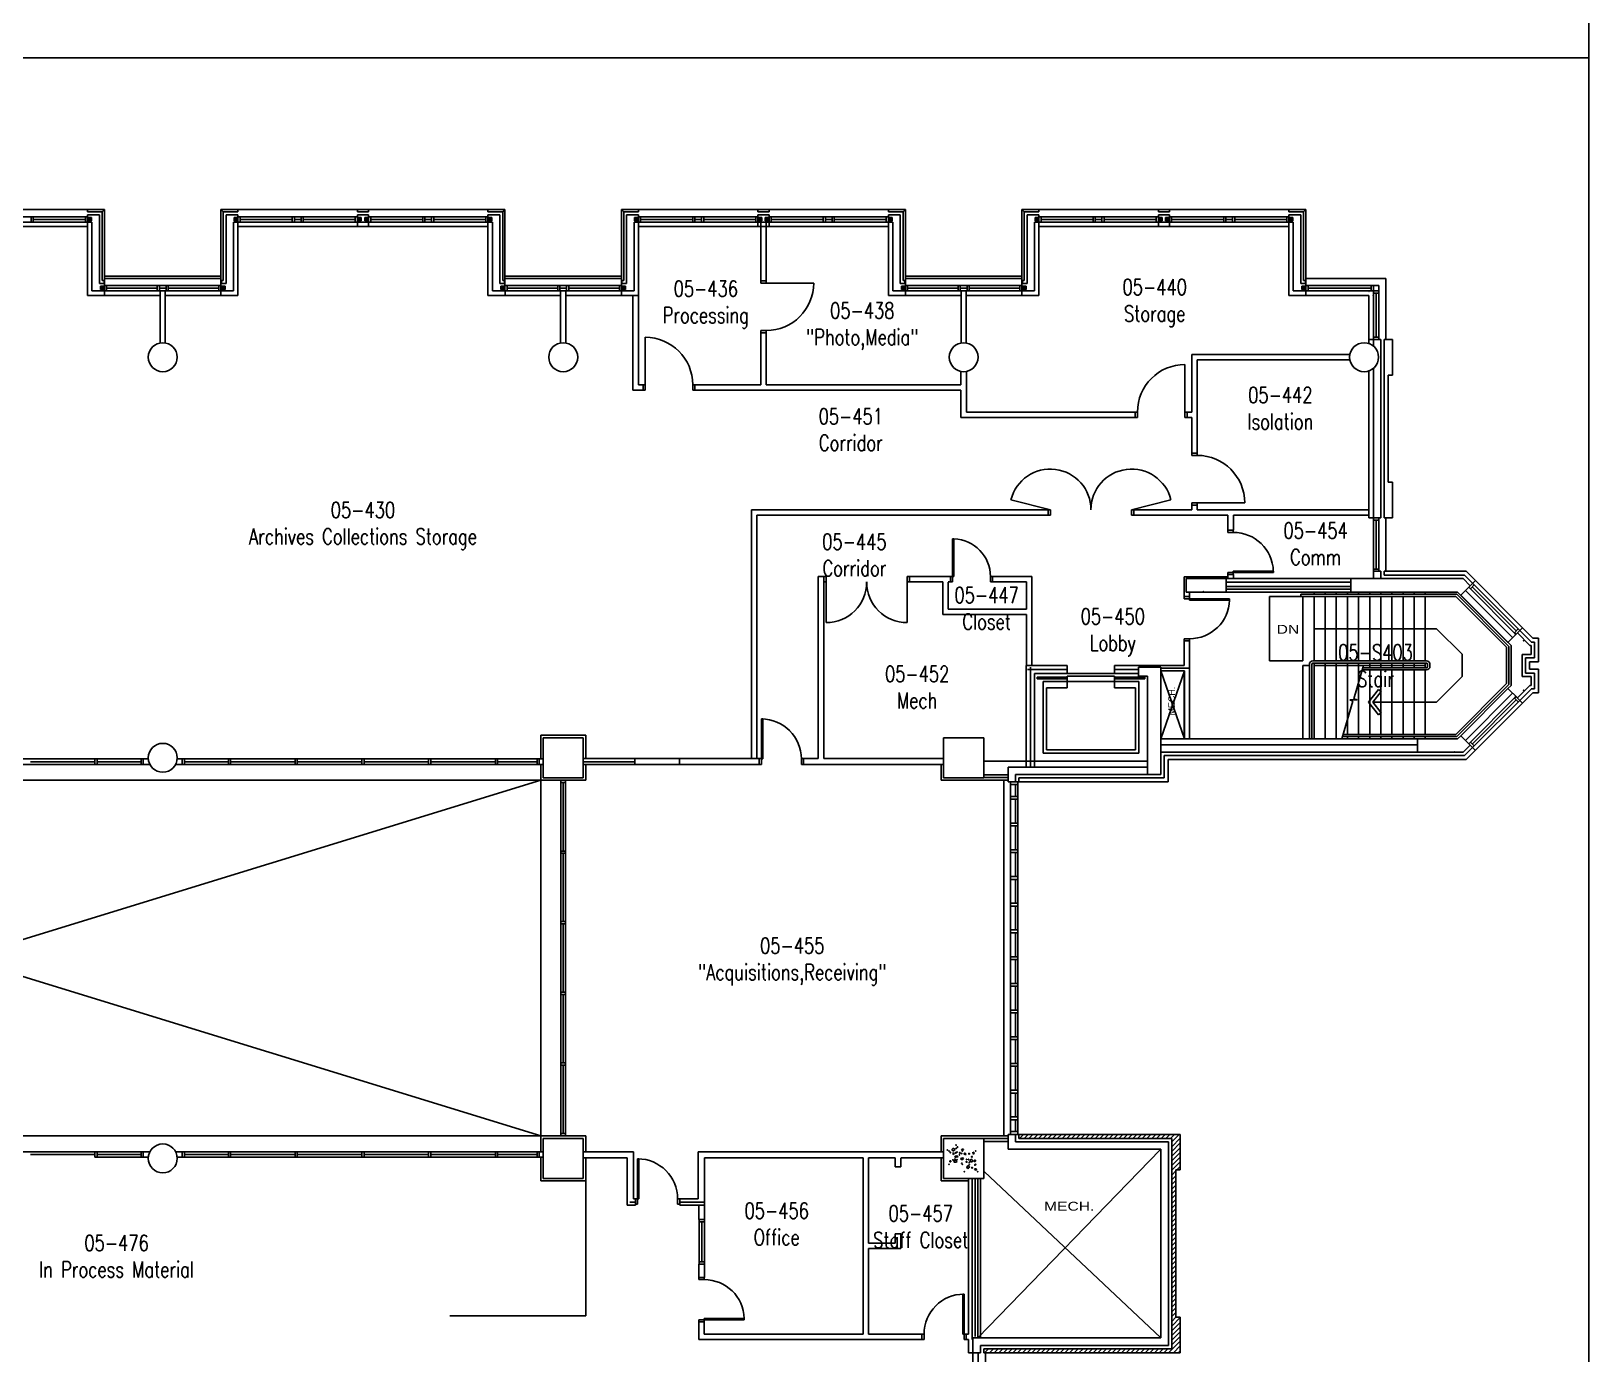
# Model space of a CAD drawing. Extents: x 11182 to 734459, y -1391328 to 152085.
# Drawn here: x 531253 to 566261, y -325093 to -295377 of the extents above; entities that cross this region are included whole.
import ezdxf
from ezdxf.enums import TextEntityAlignment as Align

# ---------------------------------------------------------------- set-up
doc = ezdxf.new("R2010")
doc.units = 0
doc.header["$LTSCALE"] = 500
doc.header["$MEASUREMENT"] = 0
doc.layers.add('0_Defpoints', color=106, linetype='CONTINUOUS', plot=False)
for name, color, linetype in [('0_room_data', 7, 'CONTINUOUS'), ('1_Wall_Exist', 251, 'CONTINUOUS'), ('3_Text', 7, 'CONTINUOUS')]:
    doc.layers.add(name, color=color, linetype=linetype)
doc.styles.add('1_200', font='simplex.shx', dxfattribs={"width": 0.75, "height": 460})
doc.styles.add('TXT', font='TXT')

# ---------------------------------------------------------------- blocks, each defined once
blk = doc.blocks.new('room_data')
at = {"layer": '3_Text', "style": '1_200', "width": 0.75}
for tag, p in [('ROOMNUM', (0, 0)), ('ROOMUSE', (0, -575))]:
    blk.add_attdef(tag, text='', height=345, dxfattribs=at).set_placement(p, align=Align.MIDDLE_CENTER)

msp = doc.modelspace()

# ---------------------------------------------------------------- linework, layer by layer
at = {"layer": '0_Defpoints'}
for points in [[(566261, -245117), (566261, -346839), (493124, -346839), (493124, -245117)], [(566261, -295978), (493124, -295978)]]:
    msp.add_lwpolyline(points, dxfattribs=at)
at = {"layer": '1_Wall_Exist'}
for p, q in [((532902, -299386), (526520, -299386)), ((526802, -299668), (532620, -299668)), ((529836, -299548), (532520, -299548)), ((531253, -299668), (531253, -299548)), ((531302, -299548), (531302, -299668)), ((532472, -299608), (531302, -299608)), ((532472, -299668), (532472, -299548)), ((532621, -299602), (532516, -299602)), ((532520, -299386), (532520, -299436)), ((532520, -299436), (532852, -299436)), ((532520, -299502), (532786, -299502)), ((532520, -299502), (532520, -301313)), ((532606, -299564), (532531, -299564)), ((532531, -299564), (532531, -299639)), ((532531, -299639), (532606, -299639)), ((532569, -299549), (532569, -299654)), ((532606, -299639), (532606, -299564)), ((532620, -301213), (532620, -299668)), ((532786, -301047), (532786, -299502)), ((532902, -299386), (532852, -299436)), ((532852, -300981), (532852, -299436)), ((532902, -301313), (532902, -299386)), ((541902, -299386), (535520, -299386)), ((535520, -299386), (535570, -299436)), ((535520, -299386), (535520, -301313)), ((535902, -299436), (535570, -299436)), ((535570, -300981), (535570, -299436)), ((535902, -299502), (535636, -299502)), ((535636, -301047), (535636, -299502)), ((535801, -299602), (535906, -299602)), ((535802, -299668), (541620, -299668)), ((535802, -301213), (535802, -299668)), ((535816, -299564), (535891, -299564)), ((535816, -299639), (535816, -299564)), ((535891, -299639), (535816, -299639)), ((535854, -299549), (535854, -299654)), ((535891, -299564), (535891, -299639)), ((535902, -299386), (535902, -299436)), ((535902, -301313), (535902, -299502)), ((535902, -299548), (538586, -299548)), ((535951, -299668), (535951, -299548)), ((535951, -299608), (537121, -299608)), ((537121, -299548), (537121, -299668)), ((537169, -299668), (537169, -299548)), ((537319, -299608), (537169, -299608)), ((537319, -299668), (537319, -299548)), ((537368, -299548), (537368, -299668)), ((538538, -299608), (537368, -299608)), ((538538, -299668), (538538, -299548)), ((538687, -299602), (538582, -299602)), ((538586, -299386), (538586, -299436)), ((538836, -299436), (538586, -299436)), ((538586, -299502), (538586, -299768)), ((538836, -299502), (538586, -299502)), ((538672, -299564), (538597, -299564)), ((538597, -299564), (538597, -299639)), ((538597, -299639), (538672, -299639)), ((538635, -299549), (538635, -299654)), ((538672, -299639), (538672, -299564)), ((538735, -299602), (538840, -299602)), ((538750, -299564), (538825, -299564)), ((538750, -299639), (538750, -299564)), ((538825, -299639), (538750, -299639)), ((538788, -299549), (538788, -299654)), ((538825, -299564), (538825, -299639)), ((538836, -299386), (538836, -299436)), ((538836, -299768), (538836, -299502)), ((538836, -299548), (541520, -299548)), ((538885, -299668), (538885, -299548)), ((538885, -299608), (540055, -299608)), ((540055, -299548), (540055, -299668)), ((540103, -299668), (540103, -299548)), ((540253, -299608), (540103, -299608)), ((540253, -299668), (540253, -299548)), ((540302, -299548), (540302, -299668)), ((541472, -299608), (540302, -299608)), ((541472, -299668), (541472, -299548)), ((541621, -299602), (541516, -299602)), ((541520, -299386), (541520, -299436)), ((541520, -299436), (541852, -299436)), ((541520, -299502), (541786, -299502)), ((541520, -299502), (541520, -301313)), ((541606, -299564), (541531, -299564)), ((541531, -299564), (541531, -299639)), ((541531, -299639), (541606, -299639)), ((541569, -299549), (541569, -299654)), ((541606, -299639), (541606, -299564)), ((541620, -301213), (541620, -299668)), ((541786, -301047), (541786, -299502)), ((541902, -299386), (541852, -299436)), ((541852, -300981), (541852, -299436)), ((541902, -299386), (541902, -301213)), ((550902, -299386), (544520, -299386)), ((544520, -299386), (544570, -299436)), ((544520, -299386), (544520, -301313)), ((544902, -299436), (544570, -299436)), ((544570, -300981), (544570, -299436)), ((544902, -299502), (544636, -299502)), ((544636, -301047), (544636, -299502)), ((544801, -299602), (544906, -299602)), ((544802, -299668), (550620, -299668)), ((544802, -301213), (544802, -299668)), ((544816, -299564), (544891, -299564)), ((544816, -299639), (544816, -299564)), ((544891, -299639), (544816, -299639)), ((544854, -299549), (544854, -299654)), ((544891, -299564), (544891, -299639)), ((544902, -299386), (544902, -299436)), ((544902, -299502), (544902, -303322)), ((544902, -299548), (547586, -299548)), ((544951, -299668), (544951, -299548)), ((544951, -299608), (546121, -299608)), ((546121, -299548), (546121, -299668)), ((546169, -299668), (546169, -299548)), ((546319, -299608), (546169, -299608)), ((546319, -299668), (546319, -299548)), ((546368, -299548), (546368, -299668)), ((547538, -299608), (546368, -299608)), ((547538, -299668), (547538, -299548)), ((547687, -299602), (547582, -299602)), ((547586, -299386), (547586, -299436)), ((547836, -299436), (547586, -299436)), ((547586, -299502), (547586, -299768)), ((547836, -299502), (547586, -299502)), ((547672, -299564), (547597, -299564)), ((547597, -299564), (547597, -299639)), ((547597, -299639), (547672, -299639)), ((547635, -299549), (547635, -299654)), ((547649, -301036), (547649, -299668)), ((547672, -299639), (547672, -299564)), ((547735, -299602), (547840, -299602)), ((547750, -299564), (547825, -299564)), ((547750, -299639), (547750, -299564)), ((547825, -299639), (547750, -299639)), ((547773, -299668), (547773, -301036)), ((547788, -299549), (547788, -299654)), ((547825, -299564), (547825, -299639)), ((547836, -299386), (547836, -299436)), ((547836, -299768), (547836, -299502)), ((547836, -299548), (550520, -299548)), ((547885, -299668), (547885, -299548)), ((547885, -299608), (549055, -299608)), ((549055, -299548), (549055, -299668)), ((549103, -299668), (549103, -299548)), ((549253, -299608), (549103, -299608)), ((549253, -299668), (549253, -299548)), ((549302, -299548), (549302, -299668)), ((550472, -299608), (549302, -299608)), ((550472, -299668), (550472, -299548)), ((550621, -299602), (550516, -299602)), ((550520, -299386), (550520, -299436)), ((550520, -299436), (550852, -299436)), ((550520, -299502), (550786, -299502)), ((550520, -299502), (550520, -301313)), ((550606, -299564), (550531, -299564)), ((550531, -299564), (550531, -299639)), ((550531, -299639), (550606, -299639)), ((550569, -299549), (550569, -299654)), ((550606, -299639), (550606, -299564)), ((550620, -301213), (550620, -299668)), ((550786, -301047), (550786, -299502)), ((550902, -299386), (550852, -299436)), ((550852, -300981), (550852, -299436)), ((550902, -301313), (550902, -299386)), ((559902, -299386), (553520, -299386)), ((553520, -299386), (553570, -299436)), ((553520, -299386), (553520, -301313)), ((553902, -299436), (553570, -299436)), ((553570, -300981), (553570, -299436)), ((553902, -299502), (553636, -299502)), ((553636, -301047), (553636, -299502)), ((553801, -299602), (553906, -299602)), ((553802, -299668), (559620, -299668)), ((553802, -301213), (553802, -299668)), ((553816, -299564), (553891, -299564)), ((553816, -299639), (553816, -299564)), ((553891, -299639), (553816, -299639)), ((553854, -299549), (553854, -299654)), ((553891, -299564), (553891, -299639)), ((553902, -299386), (553902, -299436)), ((553902, -301313), (553902, -299502)), ((553902, -299548), (556586, -299548)), ((553951, -299668), (553951, -299548)), ((553951, -299608), (555121, -299608)), ((555121, -299548), (555121, -299668)), ((555169, -299668), (555169, -299548)), ((555319, -299608), (555169, -299608)), ((555319, -299668), (555319, -299548)), ((555368, -299548), (555368, -299668)), ((556538, -299608), (555368, -299608)), ((556538, -299668), (556538, -299548)), ((556687, -299602), (556582, -299602)), ((556586, -299386), (556586, -299436)), ((556836, -299436), (556586, -299436)), ((556586, -299502), (556586, -299768)), ((556836, -299502), (556586, -299502)), ((556672, -299564), (556597, -299564)), ((556597, -299564), (556597, -299639)), ((556597, -299639), (556672, -299639)), ((556635, -299549), (556635, -299654)), ((556672, -299639), (556672, -299564)), ((556735, -299602), (556840, -299602)), ((556750, -299564), (556825, -299564)), ((556750, -299639), (556750, -299564)), ((556825, -299639), (556750, -299639)), ((556788, -299549), (556788, -299654)), ((556825, -299564), (556825, -299639)), ((556836, -299386), (556836, -299436)), ((556836, -299768), (556836, -299502)), ((556836, -299548), (559520, -299548)), ((556885, -299668), (556885, -299548)), ((556885, -299608), (558055, -299608)), ((558055, -299548), (558055, -299668)), ((558103, -299668), (558103, -299548)), ((558253, -299608), (558103, -299608)), ((558253, -299668), (558253, -299548)), ((558302, -299548), (558302, -299668)), ((559472, -299608), (558302, -299608)), ((559472, -299668), (559472, -299548)), ((559621, -299602), (559516, -299602)), ((559520, -299386), (559520, -299436)), ((559520, -299436), (559852, -299436)), ((559520, -299502), (559786, -299502)), ((559520, -299502), (559520, -301313)), ((559606, -299564), (559531, -299564)), ((559531, -299564), (559531, -299639)), ((559531, -299639), (559606, -299639)), ((559569, -299549), (559569, -299654)), ((559606, -299639), (559606, -299564)), ((559620, -301213), (559620, -299668)), ((559786, -301047), (559786, -299502)), ((559902, -299386), (559852, -299436)), ((559852, -300981), (559852, -299436)), ((559902, -301313), (559902, -299386)), ((532520, -299768), (526902, -299768)), ((535902, -299768), (541520, -299768)), ((544902, -299768), (550520, -299768)), ((553902, -299768), (559520, -299768)), ((532786, -301047), (532902, -301047)), ((532852, -300981), (532892, -300981)), ((532892, -301047), (532892, -300981)), ((532902, -300882), (535520, -300882)), ((532902, -300931), (535520, -300931)), ((535636, -301047), (535520, -301047)), ((535570, -300981), (535530, -300981)), ((535530, -301047), (535530, -300981)), ((541786, -301047), (541902, -301047)), ((541852, -300981), (541892, -300981)), ((541892, -301047), (541892, -300981)), ((541902, -300882), (544520, -300882)), ((541902, -300931), (544520, -300931)), ((544636, -301047), (544520, -301047)), ((544570, -300981), (544530, -300981)), ((544530, -301047), (544530, -300981)), ((547773, -300986), (547649, -300986)), ((548840, -301036), (547649, -301036)), ((550786, -301047), (550902, -301047)), ((550852, -300981), (550892, -300981)), ((550892, -301047), (550892, -300981)), ((550902, -300882), (553520, -300882)), ((550902, -300931), (553520, -300931)), ((553636, -301047), (553520, -301047)), ((553570, -300981), (553530, -300981)), ((553530, -301047), (553530, -300981)), ((559786, -301047), (559902, -301047)), ((559852, -300981), (559892, -300981)), ((559892, -301047), (559892, -300981)), ((561702, -300931), (559902, -300931)), ((561702, -302299), (561702, -300931)), ((532520, -301313), (534149, -301313)), ((532620, -301213), (535802, -301213)), ((532901, -301147), (532796, -301147)), ((532886, -301109), (532811, -301109)), ((532811, -301109), (532811, -301184)), ((532811, -301184), (532886, -301184)), ((532848, -301094), (532848, -301199)), ((532886, -301184), (532886, -301109)), ((532902, -301093), (535520, -301093)), ((532950, -301213), (532950, -301093)), ((532950, -301153), (534089, -301153)), ((534089, -301093), (534089, -301213)), ((534136, -301213), (534136, -301093)), ((534136, -301153), (534286, -301153)), ((534156, -301231), (534156, -302381)), ((534266, -301231), (534266, -302381)), ((534286, -301213), (534286, -301093)), ((535902, -301313), (534290, -301313)), ((534334, -301093), (534334, -301213)), ((535473, -301153), (534334, -301153)), ((535473, -301213), (535473, -301093)), ((535522, -301147), (535627, -301147)), ((535537, -301109), (535612, -301109)), ((535537, -301184), (535537, -301109)), ((535612, -301184), (535537, -301184)), ((535574, -301094), (535574, -301199)), ((535612, -301109), (535612, -301184)), ((541520, -301313), (543149, -301313)), ((541620, -301213), (544802, -301213)), ((541901, -301147), (541796, -301147)), ((541886, -301109), (541811, -301109)), ((541811, -301109), (541811, -301184)), ((541811, -301184), (541886, -301184)), ((541848, -301094), (541848, -301199)), ((541886, -301184), (541886, -301109)), ((541902, -301093), (544520, -301093)), ((541907, -301313), (541907, -301213)), ((541950, -301213), (541950, -301093)), ((541950, -301153), (543089, -301153)), ((543089, -301093), (543089, -301213)), ((543136, -301213), (543136, -301093)), ((543136, -301153), (543286, -301153)), ((543149, -301231), (543149, -302381)), ((543273, -301231), (543273, -302386)), ((543286, -301213), (543286, -301093)), ((544902, -301313), (543290, -301313)), ((543334, -301093), (543334, -301213)), ((544473, -301153), (543334, -301153)), ((544473, -301213), (544473, -301093)), ((544522, -301147), (544627, -301147)), ((544537, -301109), (544612, -301109)), ((544537, -301184), (544537, -301109)), ((544612, -301184), (544537, -301184)), ((544574, -301094), (544574, -301199)), ((544612, -301109), (544612, -301184)), ((544778, -301313), (544778, -303446)), ((550520, -301313), (552156, -301313)), ((550620, -301213), (553802, -301213)), ((550901, -301147), (550796, -301147)), ((550886, -301109), (550811, -301109)), ((550811, -301109), (550811, -301184)), ((550811, -301184), (550886, -301184)), ((550848, -301094), (550848, -301199)), ((550886, -301184), (550886, -301109)), ((550902, -301093), (553520, -301093)), ((550950, -301213), (550950, -301093)), ((550950, -301153), (552089, -301153)), ((552089, -301093), (552089, -301213)), ((552136, -301213), (552136, -301093)), ((552136, -301153), (552286, -301153)), ((552156, -301231), (552156, -302381)), ((552266, -301231), (552266, -302381)), ((553902, -301313), (552266, -301313)), ((552286, -301213), (552286, -301093)), ((552334, -301093), (552334, -301213)), ((553473, -301153), (552334, -301153)), ((553473, -301213), (553473, -301093)), ((553522, -301147), (553627, -301147)), ((553537, -301109), (553612, -301109)), ((553537, -301184), (553537, -301109)), ((553612, -301184), (553537, -301184)), ((553574, -301094), (553574, -301199)), ((553612, -301109), (553612, -301184)), ((559520, -301313), (561320, -301313)), ((559620, -301213), (561418, -301213)), ((559901, -301147), (559796, -301147)), ((559886, -301109), (559811, -301109)), ((559811, -301109), (559811, -301184)), ((559811, -301184), (559886, -301184)), ((559848, -301094), (559848, -301199)), ((559886, -301184), (559886, -301109)), ((561538, -301093), (559902, -301093)), ((559953, -301093), (559953, -301213)), ((561368, -301153), (559953, -301153)), ((561320, -301222), (561324, -301222)), ((561320, -301313), (561320, -302302)), ((561368, -301213), (561368, -301093)), ((561411, -301313), (561411, -301309)), ((561415, -301313), (561415, -301309)), ((561418, -301093), (561418, -301213)), ((561418, -301213), (561538, -301213)), ((561418, -301213), (561418, -302451)), ((561538, -301262), (561418, -301262)), ((561478, -302252), (561478, -301262)), ((561538, -302302), (561538, -301093)), ((547773, -302103), (547649, -302103)), ((547649, -303322), (547649, -302103)), ((547773, -302103), (547773, -303322)), ((545055, -302255), (545055, -303446)), ((547773, -302153), (547649, -302153)), ((561318, -302381), (561318, -302302)), ((561318, -302302), (561586, -302302)), ((561418, -302252), (561538, -302252)), ((561586, -302302), (561586, -306312)), ((561661, -302302), (561851, -302302)), ((561661, -302302), (561661, -306312)), ((561851, -303102), (561851, -302302)), ((557337, -302640), (560892, -302640)), ((557337, -303934), (557337, -302640)), ((557461, -302764), (560892, -302764)), ((557461, -304909), (557461, -302764)), ((552149, -303322), (552149, -303021)), ((552273, -303934), (552273, -303021)), ((557184, -302868), (557184, -304058)), ((561318, -303013), (561318, -306312)), ((561418, -302952), (561418, -307677)), ((561851, -303102), (561751, -303102)), ((561751, -305512), (561751, -303102)), ((545055, -303446), (544778, -303446)), ((544902, -303322), (545055, -303322)), ((545005, -303322), (545005, -303446)), ((546121, -303322), (546121, -303446)), ((546121, -303322), (547649, -303322)), ((552149, -303446), (546121, -303446)), ((546171, -303322), (546171, -303446)), ((547773, -303322), (552149, -303322)), ((552149, -303446), (552149, -304058)), ((556117, -304058), (552149, -304058)), ((552273, -303934), (556117, -303934)), ((556067, -303934), (556067, -304058)), ((556117, -303934), (556117, -304058)), ((557184, -303934), (557337, -303934)), ((557337, -304058), (557184, -304058)), ((557234, -303934), (557234, -304058)), ((557337, -304909), (557337, -304058)), ((557461, -304859), (557337, -304859)), ((557461, -304909), (557337, -304909)), ((561751, -305512), (561851, -305512)), ((561851, -306312), (561851, -305512)), ((553274, -305903), (554159, -306128)), ((556868, -305903), (555984, -306128)), ((547440, -311718), (547440, -306128)), ((554159, -306128), (547440, -306128)), ((547564, -311718), (547564, -306252)), ((554159, -306252), (547564, -306252)), ((554109, -306128), (554109, -306252)), ((554159, -306128), (554159, -306252)), ((555984, -306128), (555984, -306252)), ((557337, -306128), (555984, -306128)), ((558149, -306252), (555984, -306252)), ((556034, -306128), (556034, -306252)), ((558527, -305975), (557337, -305975)), ((557337, -306128), (557337, -305975)), ((557461, -306025), (557337, -306025)), ((557461, -306128), (557461, -305975)), ((561318, -306128), (557461, -306128)), ((558149, -306252), (558149, -306587)), ((558273, -306252), (558273, -306587)), ((558273, -306252), (561318, -306252)), ((561586, -306312), (561318, -306312)), ((561538, -306312), (561538, -307512)), ((561661, -306312), (561851, -306312)), ((561702, -307512), (561702, -306312)), ((558273, -306587), (558149, -306587)), ((558151, -306587), (558151, -306637)), ((558151, -306637), (558271, -306637)), ((558271, -306637), (558271, -306587)), ((561418, -306362), (561538, -306362)), ((561478, -306362), (561478, -307462)), ((551992, -306782), (551962, -306782)), ((551962, -306782), (551962, -307752)), ((551992, -307632), (551992, -306782)), ((548944, -307632), (549118, -307632)), ((548944, -307632), (548944, -311718)), ((549068, -307632), (549068, -311718)), ((549118, -308664), (549118, -307632)), ((550943, -307632), (551992, -307632)), ((550943, -308664), (550943, -307632)), ((550993, -307752), (550993, -307632)), ((551912, -307752), (551912, -307632)), ((552812, -307752), (552812, -307632)), ((552812, -307632), (553745, -307632)), ((552862, -307632), (552862, -307752)), ((553745, -309627), (553745, -307632)), ((557165, -308077), (557165, -307637)), ((558149, -307637), (557165, -307637)), ((557211, -307677), (557211, -307977)), ((563436, -307677), (557211, -307677)), ((558111, -307977), (558111, -307677)), ((558149, -307587), (558149, -307677)), ((558149, -307587), (558273, -307587)), ((558151, -307537), (558151, -307587)), ((559171, -307537), (558151, -307537)), ((558271, -307587), (558271, -307507)), ((558271, -307507), (559171, -307507)), ((558273, -307587), (558273, -307677)), ((559171, -307507), (559171, -307537)), ((560911, -307677), (560911, -307977)), ((561538, -307462), (561418, -307462)), ((561586, -307512), (561418, -307512)), ((561586, -307677), (561586, -307512)), ((561661, -307512), (561661, -307602)), ((561661, -307512), (563504, -307512)), ((561661, -307602), (563467, -307602)), ((563594, -307835), (563436, -307677)), ((564969, -309104), (563467, -307602)), ((563711, -307719), (563504, -307512)), ((563562, -307867), (563711, -307719)), ((563711, -307719), (564772, -308779)), ((549118, -307752), (549068, -307752)), ((550943, -307752), (551742, -307752)), ((551742, -308481), (551742, -307752)), ((551962, -307752), (551866, -307752)), ((551866, -307756), (551866, -308361)), ((553621, -307752), (552812, -307752)), ((553621, -308361), (553621, -307752)), ((557211, -307977), (563311, -307977)), ((557289, -307977), (557289, -308157)), ((558111, -307757), (560911, -307757)), ((558111, -307853), (560911, -307853)), ((558111, -307915), (560911, -307915)), ((559786, -308027), (559786, -308077)), ((559786, -308027), (563291, -308027)), ((560086, -308027), (560086, -307977)), ((560336, -308027), (560336, -307977)), ((560586, -308027), (560586, -307977)), ((560836, -308027), (560836, -307977)), ((561086, -308027), (561086, -307977)), ((561336, -308027), (561336, -307977)), ((561586, -308027), (561586, -307977)), ((561836, -308027), (561836, -307977)), ((562086, -308027), (562086, -307977)), ((562336, -308027), (562336, -307977)), ((562586, -308027), (562586, -307977)), ((564463, -309200), (563291, -308027)), ((563311, -307977), (564513, -309179)), ((563594, -307835), (563382, -308047)), ((563382, -308047), (564443, -309108)), ((563488, -307941), (564549, -309002)), ((563488, -307941), (564549, -309002)), ((564623, -308928), (563562, -307867)), ((563683, -307818), (563598, -307903)), ((564630, -308850), (563640, -307860)), ((564673, -308808), (563683, -307818)), ((553621, -308361), (551866, -308361)), ((557169, -308077), (557289, -308077)), ((557169, -308127), (557169, -308077)), ((558189, -308127), (557169, -308127)), ((557289, -308157), (558189, -308157)), ((558189, -308157), (558189, -308127)), ((559086, -309527), (559086, -308077)), ((559086, -308077), (563270, -308077)), ((559836, -308077), (559836, -309527)), ((560086, -308077), (560086, -309527)), ((560336, -308077), (560336, -309527)), ((560586, -308077), (560586, -309527)), ((560836, -308077), (560836, -309527)), ((561086, -308077), (561086, -309527)), ((561336, -308077), (561336, -309527)), ((561586, -308077), (561586, -309527)), ((561836, -308077), (561836, -309527)), ((562086, -308077), (562086, -309527)), ((562336, -308077), (562336, -309527)), ((562586, -308077), (562586, -309527)), ((564413, -309220), (563270, -308077)), ((553621, -308481), (551742, -308481)), ((553621, -309627), (553621, -308481)), ((557165, -309077), (557165, -309627)), ((557169, -309077), (557169, -309027)), ((557169, -309027), (557289, -309027)), ((557289, -309077), (557169, -309077)), ((557289, -311277), (557289, -309027)), ((562836, -308802), (560086, -308802)), ((562836, -308802), (563411, -309377)), ((564772, -308779), (564443, -309108)), ((564588, -308892), (564673, -308808)), ((564623, -308928), (564588, -308892)), ((564655, -308896), (564938, -309179)), ((564772, -308779), (565006, -309014)), ((564970, -309102), (564967, -309102)), ((565038, -309104), (564969, -309104)), ((565128, -309014), (565006, -309014)), ((565038, -309104), (565038, -309454)), ((565128, -309014), (565128, -309544)), ((563411, -309377), (563411, -309877)), ((564413, -310033), (564413, -309220)), ((564463, -309200), (564463, -310054)), ((564513, -309179), (564513, -310075)), ((564763, -309379), (564763, -309875)), ((564963, -309379), (564763, -309379)), ((565038, -309454), (564838, -309454)), ((564838, -309454), (564838, -309800)), ((564963, -309179), (564938, -309179)), ((564963, -309379), (564963, -309179)), ((553619, -311909), (553619, -309627)), ((554538, -309627), (553621, -309627)), ((554538, -309719), (553648, -309719)), ((553711, -311909), (553711, -309664)), ((556141, -309809), (553801, -309809)), ((553801, -311909), (553801, -309809)), ((554538, -309809), (554538, -309625)), ((555604, -309811), (555604, -309627)), ((555604, -309627), (557165, -309627)), ((556141, -309719), (555604, -309719)), ((555604, -309811), (556141, -309811)), ((556641, -309667), (556141, -309667)), ((556141, -309667), (556141, -309867)), ((556641, -309667), (556641, -312077)), ((556641, -309689), (557273, -309689)), ((556641, -309751), (557171, -309751)), ((556641, -311277), (557171, -309751)), ((557171, -311277), (556641, -309751)), ((557165, -309751), (557165, -311277)), ((557171, -309751), (557171, -311277)), ((559836, -309527), (559086, -309527)), ((559836, -309627), (559981, -309627)), ((559836, -309627), (559836, -311277)), ((559981, -309602), (559981, -311277)), ((560036, -309602), (560036, -311277)), ((562616, -309527), (560056, -309527)), ((562611, -309577), (560061, -309577)), ((560086, -309577), (560086, -311277)), ((562586, -309627), (560086, -309627)), ((560336, -309577), (560336, -311277)), ((560586, -309577), (560586, -311277)), ((560836, -311177), (560836, -309577)), ((560976, -310375), (561197, -309627)), ((561086, -311177), (561086, -309577)), ((561167, -309727), (562616, -309727)), ((561182, -309677), (562611, -309677)), ((561336, -309577), (561336, -309677)), ((561336, -309727), (561336, -311177)), ((561586, -309577), (561586, -309677)), ((561586, -309727), (561586, -311177)), ((561836, -309577), (561836, -309677)), ((561836, -309727), (561836, -311177)), ((562086, -309577), (562086, -309677)), ((562086, -309727), (562086, -311177)), ((562336, -309577), (562336, -309677)), ((562336, -309727), (562336, -311177)), ((562586, -309677), (562586, -309577)), ((562586, -309727), (562586, -311177)), ((562636, -309602), (562636, -309652)), ((562691, -309602), (562691, -309652)), ((564838, -309800), (565038, -309800)), ((565128, -309544), (564928, -309544)), ((564928, -309544), (564928, -309710)), ((564928, -309710), (565128, -309710)), ((565038, -309800), (565038, -310150)), ((565128, -309710), (565128, -310240)), ((553861, -309927), (553861, -309887)), ((553861, -309887), (554521, -309887)), ((554521, -309927), (553861, -309927)), ((556146, -309987), (553996, -309987)), ((553996, -309987), (553996, -311599)), ((554538, -310127), (554071, -310127)), ((554071, -310127), (554071, -311524)), ((554521, -309887), (554521, -309927)), ((554538, -309867), (555604, -309867)), ((554538, -309867), (554538, -310127)), ((555604, -309867), (555604, -310127)), ((555604, -310127), (556071, -310127)), ((555621, -309887), (555621, -309927)), ((556281, -309887), (555621, -309887)), ((555621, -309927), (556281, -309927)), ((556071, -311524), (556071, -310127)), ((556341, -309867), (556141, -309867)), ((556146, -311599), (556146, -309987)), ((556281, -309927), (556281, -309887)), ((556341, -309867), (556341, -312077)), ((561311, -310452), (561534, -310166)), ((561534, -310166), (561594, -310213)), ((562836, -310452), (563411, -309877)), ((564413, -310033), (563270, -311177)), ((564463, -310054), (563291, -311227)), ((563382, -311206), (564443, -310145)), ((564969, -310150), (563467, -311652)), ((564513, -310075), (564443, -310145)), ((564655, -310358), (564443, -310145)), ((564655, -310358), (564938, -310075)), ((564963, -309875), (564763, -309875)), ((564963, -310075), (564938, -310075)), ((564963, -309875), (564963, -310075)), ((564970, -310152), (564967, -310152)), ((565038, -310150), (564969, -310150)), ((560960, -310429), (560710, -311277)), ((560892, -310401), (560960, -310429)), ((560892, -310401), (561054, -310401)), ((561054, -310401), (560976, -310375)), ((561311, -310452), (561534, -310738)), ((561594, -310213), (561408, -310452)), ((561408, -310452), (561594, -310691)), ((562836, -310452), (561408, -310452)), ((563488, -311312), (564549, -310251)), ((563488, -311312), (564549, -310251)), ((564772, -310474), (563504, -311742)), ((564623, -310326), (563562, -311386)), ((564630, -310403), (563640, -311393)), ((564623, -310326), (564588, -310361)), ((564588, -310361), (564673, -310446)), ((564708, -310411), (564623, -310326)), ((564772, -310474), (564708, -310411)), ((564772, -310474), (565006, -310240)), ((565128, -310240), (565006, -310240)), ((547694, -310828), (547664, -310828)), ((547664, -310828), (547664, -311852)), ((547694, -311728), (547694, -310828)), ((561534, -310738), (561594, -310691)), ((542705, -311728), (542705, -311196)), ((542705, -311196), (543717, -311196)), ((543717, -311196), (543717, -311718)), ((560740, -311177), (563270, -311177)), ((563311, -311277), (563382, -311206)), ((563594, -311418), (563382, -311206)), ((542761, -311252), (542761, -312152)), ((543661, -311252), (542761, -311252)), ((543661, -312152), (543661, -311252)), ((552661, -311252), (551761, -311252)), ((551761, -311252), (551761, -312152)), ((552661, -312152), (552661, -311252)), ((554071, -311524), (556071, -311524)), ((556641, -311277), (563311, -311277)), ((556641, -311409), (562411, -311409)), ((560725, -311227), (563291, -311227)), ((560836, -311227), (560836, -311277)), ((561086, -311227), (561086, -311277)), ((561336, -311227), (561336, -311277)), ((561586, -311227), (561586, -311277)), ((561836, -311227), (561836, -311277)), ((562086, -311227), (562086, -311277)), ((562336, -311227), (562336, -311277)), ((562411, -311277), (562411, -311577)), ((562586, -311227), (562586, -311277)), ((563594, -311418), (563436, -311577)), ((563598, -311351), (563562, -311386)), ((563711, -311535), (563562, -311386)), ((563683, -311436), (563598, -311351)), ((563647, -311471), (563683, -311436)), ((533923, -311852), (525500, -311852)), ((533887, -311728), (525535, -311728)), ((531235, -311790), (532687, -311790)), ((532687, -311852), (532687, -311728)), ((532735, -311728), (532735, -311852)), ((533725, -311790), (532735, -311790)), ((533725, -311728), (533725, -311852)), ((533773, -311852), (533773, -311728)), ((542761, -311852), (534500, -311852)), ((542761, -311728), (534535, -311728)), ((534649, -311728), (534649, -311852)), ((534697, -311728), (534697, -311852)), ((534697, -311790), (535687, -311790)), ((535687, -311852), (535687, -311728)), ((535735, -311728), (535735, -311852)), ((535735, -311790), (537187, -311790)), ((537187, -311852), (537187, -311728)), ((537235, -311728), (537235, -311852)), ((537235, -311790), (538687, -311790)), ((538687, -311852), (538687, -311728)), ((538735, -311728), (538735, -311852)), ((538735, -311790), (540187, -311790)), ((540187, -311852), (540187, -311728)), ((540235, -311728), (540235, -311852)), ((540235, -311790), (541687, -311790)), ((541687, -311852), (541687, -311728)), ((541735, -311728), (541735, -311852)), ((541735, -311790), (542625, -311790)), ((542625, -311852), (542625, -311728)), ((542673, -311728), (542673, -311852)), ((542705, -320552), (542705, -311852)), ((543661, -311718), (547664, -311718)), ((543661, -311790), (544821, -311790)), ((543661, -311852), (547664, -311852)), ((543717, -312208), (543717, -311852)), ((544821, -311852), (544821, -311718)), ((545821, -311852), (545821, -311718)), ((547614, -311852), (547614, -311718)), ((547664, -311728), (547694, -311728)), ((548564, -311718), (548944, -311718)), ((548564, -311852), (548564, -311718)), ((548564, -311852), (551761, -311852)), ((548614, -311718), (548614, -311852)), ((549068, -311718), (551761, -311718)), ((551705, -312208), (551705, -311852)), ((556341, -311777), (552661, -311777)), ((553208, -312242), (553208, -311909)), ((556341, -311909), (553208, -311909)), ((553996, -311599), (556146, -311599)), ((563436, -311577), (556641, -311577)), ((556716, -312152), (556716, -311652)), ((556716, -311652), (563467, -311652)), ((556806, -311742), (556806, -312242)), ((556806, -311742), (563504, -311742)), ((543717, -312208), (515705, -312208)), ((516717, -312208), (542705, -320196)), ((542705, -312208), (516717, -320196)), ((542761, -312152), (543661, -312152)), ((543161, -312208), (543161, -320196)), ((543161, -312259), (543261, -312259)), ((543211, -312259), (543211, -313796)), ((543261, -312208), (543261, -320196)), ((551705, -312208), (553208, -312208)), ((551761, -312152), (552661, -312152)), ((553208, -312084), (552661, -312084)), ((553208, -312146), (552661, -312146)), ((553111, -312208), (553111, -320196)), ((553431, -312242), (553208, -312242)), ((553261, -312242), (553261, -320162)), ((553376, -312242), (553376, -312077)), ((556641, -312077), (553376, -312077)), ((553431, -312242), (553431, -320162)), ((553451, -312152), (553451, -312242)), ((553451, -312152), (556716, -312152)), ((556806, -312242), (553451, -312242)), ((553261, -312305), (553431, -312305)), ((553431, -312570), (553261, -312570)), ((553376, -312305), (553376, -312570)), ((553261, -312633), (553431, -312633)), ((553376, -313170), (553376, -312633)), ((553431, -313170), (553261, -313170)), ((553261, -313233), (553431, -313233)), ((553376, -313770), (553376, -313233)), ((543261, -313796), (543161, -313796)), ((543261, -313846), (543161, -313846)), ((543211, -313846), (543211, -315383)), ((553431, -313770), (553261, -313770)), ((553261, -313833), (553431, -313833)), ((553376, -314370), (553376, -313833)), ((553431, -314370), (553261, -314370)), ((553261, -314433), (553431, -314433)), ((553376, -314970), (553376, -314433)), ((553431, -314970), (553261, -314970)), ((553261, -315033), (553431, -315033)), ((553376, -315570), (553376, -315033)), ((543161, -315383), (543261, -315383)), ((543161, -315433), (543261, -315433)), ((543211, -315433), (543211, -316970)), ((553431, -315570), (553261, -315570)), ((553261, -315633), (553431, -315633)), ((553376, -316170), (553376, -315633)), ((553431, -316170), (553261, -316170)), ((553261, -316233), (553431, -316233)), ((553376, -316770), (553376, -316233)), ((553431, -316770), (553261, -316770)), ((543261, -316970), (543161, -316970)), ((543161, -317020), (543261, -317020)), ((543211, -317020), (543211, -318558)), ((553261, -316833), (553431, -316833)), ((553376, -317370), (553376, -316833)), ((553431, -317370), (553261, -317370)), ((553261, -317433), (553431, -317433)), ((553376, -317970), (553376, -317433)), ((553431, -317970), (553261, -317970)), ((553261, -318033), (553431, -318033)), ((553376, -318570), (553376, -318033)), ((543161, -318558), (543261, -318558)), ((553431, -318570), (553261, -318570)), ((543161, -318608), (543261, -318608)), ((543211, -318608), (543211, -320145)), ((553261, -318633), (553431, -318633)), ((553376, -319170), (553376, -318633)), ((553431, -319170), (553261, -319170)), ((553261, -319233), (553431, -319233)), ((553376, -319770), (553376, -319233)), ((553431, -319770), (553261, -319770)), ((553261, -319833), (553431, -319833)), ((553376, -320098), (553376, -319833)), ((543717, -320196), (515705, -320196)), ((542761, -320252), (542761, -321152)), ((543661, -320252), (542761, -320252)), ((543161, -320145), (543261, -320145)), ((543661, -321152), (543661, -320252)), ((543717, -320196), (543717, -320552)), ((551705, -320196), (553208, -320196)), ((551705, -320196), (551705, -320552)), ((551761, -320252), (551761, -321152)), ((552661, -320252), (551761, -320252)), ((552661, -321152), (552661, -320252)), ((553208, -320258), (552661, -320258)), ((553208, -320320), (552661, -320320)), ((553208, -320162), (553208, -320495)), ((553208, -320162), (553431, -320162)), ((553261, -320098), (553431, -320098)), ((553376, -320162), (553376, -320327)), ((553451, -320162), (553451, -320252)), ((557076, -320162), (553451, -320162)), ((553451, -320252), (556886, -320252)), ((553557, -320162), (553467, -320252)), ((553573, -320252), (553663, -320162)), ((553769, -320162), (553679, -320252)), ((553786, -320252), (553876, -320162)), ((553982, -320162), (553892, -320252)), ((553998, -320252), (554088, -320162)), ((554194, -320162), (554104, -320252)), ((554210, -320252), (554300, -320162)), ((554406, -320162), (554316, -320252)), ((554422, -320252), (554512, -320162)), ((554618, -320162), (554528, -320252)), ((554634, -320252), (554724, -320162)), ((554830, -320162), (554740, -320252)), ((554846, -320252), (554936, -320162)), ((555042, -320162), (554952, -320252)), ((555058, -320252), (555148, -320162)), ((555254, -320162), (555164, -320252)), ((555270, -320252), (555360, -320162)), ((555466, -320162), (555376, -320252)), ((555483, -320252), (555573, -320162)), ((555679, -320162), (555589, -320252)), ((555695, -320252), (555785, -320162)), ((555891, -320162), (555801, -320252)), ((555907, -320252), (555997, -320162)), ((556103, -320162), (556013, -320252)), ((556119, -320252), (556209, -320162)), ((556315, -320162), (556225, -320252)), ((556331, -320252), (556421, -320162)), ((556527, -320162), (556437, -320252)), ((556543, -320252), (556633, -320162)), ((556739, -320162), (556649, -320252)), ((556755, -320252), (556845, -320162)), ((556951, -320162), (556861, -320252)), ((556886, -320333), (557057, -320162)), ((557076, -320249), (556886, -320439)), ((556886, -324978), (556886, -320252)), ((557076, -320162), (557076, -320962)), ((533923, -320552), (525500, -320552)), ((531235, -320614), (532687, -320614)), ((532687, -320552), (532687, -320676)), ((532735, -320676), (532735, -320552)), ((533725, -320614), (532735, -320614)), ((533725, -320676), (533725, -320552)), ((533773, -320552), (533773, -320676)), ((542761, -320552), (534500, -320552)), ((534649, -320552), (534649, -320676)), ((534697, -320676), (534697, -320552)), ((534697, -320614), (535687, -320614)), ((535687, -320552), (535687, -320676)), ((535735, -320676), (535735, -320552)), ((535735, -320614), (537187, -320614)), ((537187, -320552), (537187, -320676)), ((537235, -320676), (537235, -320552)), ((537235, -320614), (538687, -320614)), ((538687, -320552), (538687, -320676)), ((538735, -320676), (538735, -320552)), ((538735, -320614), (540187, -320614)), ((540187, -320552), (540187, -320676)), ((540235, -320676), (540235, -320552)), ((540235, -320614), (541687, -320614)), ((541687, -320552), (541687, -320676)), ((541735, -320676), (541735, -320552)), ((541735, -320614), (542625, -320614)), ((542625, -320552), (542625, -320676)), ((542673, -320552), (542673, -320676)), ((542705, -321208), (542705, -320672)), ((543661, -320552), (544791, -320552)), ((544791, -321612), (544791, -320552)), ((551761, -320552), (546245, -320552)), ((546245, -321612), (546245, -320552)), ((551884, -320538), (551895, -320540)), ((551948, -320502), (551958, -320488)), ((551952, -320519), (551948, -320502)), ((551968, -320529), (551952, -320519)), ((551961, -320487), (551970, -320480)), ((551990, -320580), (551962, -320594)), ((551962, -320594), (551988, -320611)), ((551989, -320533), (551968, -320529)), ((551970, -320480), (551980, -320477)), ((551980, -320477), (551999, -320485)), ((551988, -320611), (551990, -320580)), ((552008, -320520), (551989, -320533)), ((551999, -320485), (552010, -320496)), ((552010, -320496), (552008, -320520)), ((552054, -320637), (552046, -320678)), ((552046, -320678), (552085, -320665)), ((552085, -320665), (552054, -320637)), ((552163, -320514), (552169, -320500)), ((552177, -320525), (552163, -320514)), ((552173, -320498), (552192, -320496)), ((552192, -320527), (552177, -320525)), ((552192, -320496), (552205, -320504)), ((552207, -320513), (552192, -320527)), ((552205, -320504), (552207, -320513)), ((552222, -320594), (552226, -320586)), ((552225, -320609), (552222, -320594)), ((552240, -320621), (552225, -320609)), ((552226, -320586), (552247, -320586)), ((552258, -320616), (552244, -320622)), ((552247, -320586), (552256, -320598)), ((552256, -320598), (552258, -320616)), ((552420, -320564), (552422, -320606)), ((552457, -320583), (552420, -320564)), ((552422, -320606), (552457, -320583)), ((556629, -320509), (552528, -324735)), ((556643, -320495), (553208, -320495)), ((553376, -320327), (556811, -320327)), ((556643, -324735), (556643, -320495)), ((556811, -324903), (556811, -320327)), ((556886, -320545), (557076, -320355)), ((557076, -320461), (556886, -320651)), ((556886, -320757), (557076, -320567)), ((557076, -320673), (556886, -320863)), ((532687, -320676), (533887, -320676)), ((542761, -320676), (534535, -320676)), ((543661, -320686), (544651, -320686)), ((543717, -321208), (543717, -320686)), ((544651, -321752), (544651, -320686)), ((544883, -320712), (544883, -321732)), ((544913, -320712), (544883, -320712)), ((544913, -321612), (544913, -320712)), ((546385, -320686), (549949, -320686)), ((546385, -320686), (546385, -323376)), ((549949, -320686), (549949, -324648)), ((550073, -320686), (550673, -320686)), ((550073, -320686), (550073, -322605)), ((550673, -320895), (550673, -320686)), ((550797, -320895), (550673, -320895)), ((550797, -320686), (550797, -320895)), ((551761, -320686), (550803, -320686)), ((551705, -321208), (551705, -320686)), ((551988, -320768), (551995, -320754)), ((551997, -320784), (551988, -320768)), ((551995, -320753), (552013, -320738)), ((552007, -320790), (551997, -320784)), ((552037, -320787), (552007, -320790)), ((552013, -320738), (552030, -320739)), ((552030, -320739), (552046, -320750)), ((552051, -320783), (552037, -320787)), ((552046, -320750), (552054, -320772)), ((552054, -320772), (552051, -320783)), ((552145, -320705), (552142, -320715)), ((552142, -320715), (552156, -320726)), ((552184, -320687), (552145, -320705)), ((552156, -320726), (552171, -320730)), ((552171, -320730), (552193, -320727)), ((552208, -320693), (552186, -320688)), ((552193, -320727), (552202, -320711)), ((552202, -320711), (552208, -320693)), ((552287, -320918), (552284, -320901)), ((552286, -320898), (552287, -320886)), ((552287, -320886), (552292, -320877)), ((552302, -320927), (552287, -320918)), ((552292, -320877), (552311, -320870)), ((552320, -320922), (552302, -320927)), ((552311, -320870), (552326, -320870)), ((552338, -320910), (552320, -320922)), ((552326, -320870), (552343, -320888)), ((552343, -320888), (552338, -320910)), ((552354, -320738), (552372, -320721)), ((552354, -320753), (552354, -320738)), ((552361, -320772), (552354, -320753)), ((552370, -320777), (552361, -320772)), ((552382, -320778), (552370, -320777)), ((552372, -320721), (552394, -320726)), ((552402, -320777), (552385, -320780)), ((552394, -320726), (552406, -320744)), ((552411, -320762), (552402, -320777)), ((552406, -320744), (552411, -320762)), ((552448, -320774), (552442, -320760)), ((552443, -320756), (552455, -320741)), ((552443, -320756), (552455, -320741)), ((552466, -320772), (552448, -320774)), ((552455, -320741), (552470, -320738)), ((552499, -320936), (552458, -320938)), ((552458, -320938), (552481, -320973)), ((552478, -320763), (552466, -320772)), ((552470, -320738), (552478, -320742)), ((552478, -320742), (552478, -320763)), ((552481, -320973), (552499, -320936)), ((552668, -320999), (556643, -324735)), ((556886, -320969), (557076, -320779)), ((556976, -320985), (556886, -321075)), ((556976, -320962), (557076, -320962)), ((556976, -320962), (556976, -324268)), ((557076, -320885), (557000, -320962)), ((543717, -321208), (542705, -321208)), ((542761, -321152), (543661, -321152)), ((543717, -321208), (543717, -324238)), ((551705, -321208), (552320, -321208)), ((551761, -321152), (552661, -321152)), ((552320, -324652), (552320, -321152)), ((552404, -321152), (552404, -324772)), ((552466, -324702), (552466, -321152)), ((552528, -321152), (552528, -324735)), ((552586, -321152), (552586, -324735)), ((556886, -321181), (556976, -321091)), ((556976, -321197), (556886, -321287)), ((556886, -321394), (556976, -321304)), ((544811, -321682), (544711, -321682)), ((544913, -321612), (544791, -321612)), ((544833, -321612), (544833, -321752)), ((545783, -321732), (545783, -321612)), ((545783, -321612), (546245, -321612)), ((545833, -321612), (545833, -321752)), ((546361, -321682), (545833, -321682)), ((556976, -321410), (556886, -321500)), ((556886, -321606), (556976, -321516)), ((556976, -321622), (556886, -321712)), ((544833, -321752), (544651, -321752)), ((544883, -321732), (544833, -321732)), ((545833, -321732), (545783, -321732)), ((545833, -321752), (546385, -321752)), ((546261, -322076), (546261, -321752)), ((556886, -321818), (556976, -321728)), ((556976, -321834), (556886, -321924)), ((556886, -322030), (556976, -321940)), ((556976, -322046), (556886, -322136)), ((546261, -322076), (546385, -322076)), ((546265, -323076), (546265, -322076)), ((546265, -322126), (546385, -322126)), ((546325, -323026), (546325, -322126)), ((550797, -322395), (550673, -322395)), ((550673, -322395), (550673, -322605)), ((550797, -322395), (550797, -322729)), ((556886, -322242), (556976, -322152)), ((556976, -322258), (556886, -322348)), ((556886, -322454), (556976, -322364)), ((550073, -322605), (550673, -322605)), ((550797, -322729), (550073, -322729)), ((550073, -322729), (550073, -324648)), ((556976, -322470), (556886, -322560)), ((556886, -322666), (556976, -322576)), ((556976, -322682), (556886, -322772)), ((546261, -323076), (546261, -323426)), ((546261, -323076), (546385, -323076)), ((546385, -323026), (546265, -323026)), ((556886, -322878), (556976, -322788)), ((556976, -322895), (556886, -322985)), ((556886, -323091), (556976, -323001)), ((556976, -323107), (556886, -323197)), ((546385, -323376), (546261, -323376)), ((546261, -323426), (546381, -323426)), ((546381, -323426), (546381, -323376)), ((556886, -323303), (556976, -323213)), ((556976, -323319), (556886, -323409)), ((556886, -323515), (556976, -323425)), ((552190, -323752), (552220, -323752)), ((552190, -324652), (552190, -323752)), ((552220, -323752), (552220, -324772)), ((556976, -323531), (556886, -323621)), ((556886, -323727), (556976, -323637)), ((556976, -323743), (556886, -323833)), ((556886, -323939), (556976, -323849)), ((556976, -323955), (556886, -324045)), ((556886, -324151), (556976, -324061)), ((556976, -324167), (556886, -324257)), ((543717, -324238), (540665, -324238)), ((547281, -324326), (546261, -324326)), ((546261, -324772), (546261, -324326)), ((546381, -324376), (546261, -324376)), ((546381, -324296), (547281, -324296)), ((546381, -324652), (546381, -324296)), ((547281, -324296), (547281, -324326)), ((556886, -324363), (556982, -324268)), ((557076, -324279), (556886, -324469)), ((556886, -324576), (557076, -324386)), ((557076, -324492), (556886, -324682)), ((556976, -324268), (557076, -324268)), ((557076, -325068), (557076, -324268)), ((546261, -324772), (551320, -324772)), ((546381, -324648), (549949, -324648)), ((551270, -324648), (550073, -324648)), ((551270, -324652), (551270, -324772)), ((551320, -324652), (551270, -324652)), ((551320, -324772), (551320, -324652)), ((552320, -324652), (552190, -324652)), ((552220, -324772), (552320, -324772)), ((552270, -324652), (552270, -324772)), ((552320, -325068), (552320, -324772)), ((552418, -324735), (552418, -329451)), ((556643, -324735), (552418, -324735)), ((556818, -325068), (557076, -324810)), ((556886, -324788), (557076, -324598)), ((557076, -324704), (556886, -324894)), ((552586, -325068), (552320, -325068)), ((552538, -325068), (552538, -326268)), ((552586, -324903), (552586, -325068)), ((556811, -324903), (552586, -324903)), ((552661, -324978), (552661, -325068)), ((552661, -324982), (552666, -324978)), ((556886, -324978), (552661, -324978)), ((552661, -325068), (557076, -325068)), ((552772, -324978), (552682, -325068)), ((552702, -326268), (552702, -325068)), ((552788, -325068), (552878, -324978)), ((552984, -324978), (552894, -325068)), ((553000, -325068), (553090, -324978)), ((553196, -324978), (553106, -325068)), ((553212, -325068), (553302, -324978)), ((553408, -324978), (553318, -325068)), ((553424, -325068), (553514, -324978)), ((553620, -324978), (553530, -325068)), ((553636, -325068), (553726, -324978)), ((553832, -324978), (553742, -325068)), ((553849, -325068), (553939, -324978)), ((554045, -324978), (553955, -325068)), ((554061, -325068), (554151, -324978)), ((554257, -324978), (554167, -325068)), ((554273, -325068), (554363, -324978)), ((554469, -324978), (554379, -325068)), ((554485, -325068), (554575, -324978)), ((554681, -324978), (554591, -325068)), ((554697, -325068), (554787, -324978)), ((554893, -324978), (554803, -325068)), ((554909, -325068), (554999, -324978)), ((555105, -324978), (555015, -325068)), ((555121, -325068), (555211, -324978)), ((555317, -324978), (555227, -325068)), ((555333, -325068), (555423, -324978)), ((555530, -324978), (555440, -325068)), ((555546, -325068), (555636, -324978)), ((555742, -324978), (555652, -325068)), ((555758, -325068), (555848, -324978)), ((555954, -324978), (555864, -325068)), ((555970, -325068), (556060, -324978)), ((556166, -324978), (556076, -325068)), ((556182, -325068), (556272, -324978)), ((556378, -324978), (556288, -325068)), ((556394, -325068), (556484, -324978)), ((556590, -324978), (556500, -325068)), ((556606, -325068), (556696, -324978)), ((556802, -324978), (556712, -325068)), ((557076, -324916), (556924, -325068)), ((557031, -325068), (557076, -325022))]:
    msp.add_line(p, q, dxfattribs=at)
for centre in [(534211, -302702), (543211, -302702), (552211, -302702), (561211, -302702), (534211, -311702), (534211, -320702)]:
    msp.add_circle(centre, 325, dxfattribs=at)
for centre, radius, start, end in [((547773, -301036), 1067, 270, 0), ((545055, -303322), 1067, 0, 90), ((557184, -303934), 1067, 90, 180), ((557461, -305975), 1067, 0, 90), ((554159, -306128), 913, 0, 165.7149), ((555984, -306128), 913, 14.2851, 180), ((558271, -307537), 900, 1.9092, 90), ((551962, -307632), 850, 0, 87.9786), ((549118, -307752), 913, 270, 0), ((550943, -307752), 913, 180, 270), ((557289, -308127), 900, 270, 358.0908), ((560056, -309602), 75, 90, 180), ((560061, -309602), 25, 90, 180), ((562611, -309602), 25, 0, 90), ((562611, -309652), 25, 270, 0), ((562616, -309602), 75, 0, 90), ((562616, -309652), 75, 270, 0), ((547664, -311728), 900, 0, 90), ((544883, -321612), 900, 0, 90), ((546381, -324326), 900, 1.9092, 90), ((552220, -324652), 900, 90, 180)]:
    msp.add_arc(centre, radius, start, end, dxfattribs=at)
for centre, major_axis, start_param, end_param in [((551911, -320571), (-5.33, 5.33), 3.926991, 10.210176), ((552028, -320662), (-9.41, 9.41), 3.926991, 10.210176), ((552032, -320577), (6.79, 6.79), 3.141593, 9.424778), ((552039, -320404), (4.21, 4.21), 3.141593, 9.424778), ((552042, -320478), (4.21, 4.21), 3.141593, 9.424778), ((552063, -320558), (4.21, 4.21), 5.497787, 11.780972), ((552072, -320448), (4.21, 4.21), 3.141593, 9.424778), ((552116, -320624), (4.21, 4.21), 5.497787, 11.780972), ((552124, -320579), (7.76, 7.76), 3.141593, 9.424778), ((552169, -320592), (4.21, 4.21), 5.497787, 11.780972), ((552332, -320598), (-7.76, 7.76), 3.926991, 10.210176), ((552396, -320664), (6.79, 6.79), 5.497787, 11.780972), ((551911, -320768), (-10.1, 10.1), 3.926991, 10.210176), ((551971, -320735), (-4.21, 4.21), 3.926991, 10.210176), ((552013, -320717), (-4.21, 4.21), 3.926991, 10.210176), ((552167, -320811), (4.21, 4.21), 5.497787, 11.780972), ((552268, -320781), (4.21, 4.21), 5.497787, 11.780972), ((552276, -320727), (-4.21, 4.21), 3.926991, 10.210176), ((552282, -320784), (-4.21, 4.21), 2.356194490191288, 8.639379797370875), ((552318, -320727), (-4.21, 4.21), 3.926991, 10.210176), ((552337, -320792), (-4.21, 4.21), 2.356194490191288, 8.639379797370875), ((552337, -320834), (-4.21, 4.21), 2.356194490191288, 8.639379797370875), ((552399, -320912), (-6.79, 6.79), 2.356194490190326, 8.639379797369912), ((552466, -320848), (7.76, 7.76), 3.926991, 10.210176)]:
    msp.add_ellipse(centre, major_axis=major_axis, ratio=1, start_param=start_param, end_param=end_param, dxfattribs=at)
for p in [(557599, -307973), (564793, -309068), (564800, -310187), (563235, -311572), (551847, -320516), (551884, -320538), (552184, -320538), (552484, -320538), (551884, -320838), (552059, -320728), (552184, -320838), (552225, -320999), (552484, -320838), (552525, -320999)]:
    msp.add_point(p, dxfattribs=at)

# ---------------------------------------------------------------- block references
at = {"layer": '0_room_data', "xscale": 1.035347182677431, "yscale": 1.035347182677431, "zscale": 1.035347182677431}
for p, values in [((546416, -301162), {'ROOMNUM': '05-436', 'ROOMUSE': 'Processing'}), ((556505, -301126), {'ROOMNUM': '05-440', 'ROOMUSE': 'Storage'}), ((549933, -301654), {'ROOMNUM': '05-438', 'ROOMUSE': '"Photo,Media"'}), ((559329, -303551), {'ROOMNUM': '05-442', 'ROOMUSE': 'Isolation'}), ((549675, -304030), {'ROOMNUM': '05-451', 'ROOMUSE': 'Corridor'}), ((538711, -306134), {'ROOMNUM': '05-430', 'ROOMUSE': 'Archives Collections Storage'}), ((549756, -306848), {'ROOMNUM': '05-445', 'ROOMUSE': 'Corridor'}), ((560122, -306597), {'ROOMNUM': '05-454', 'ROOMUSE': 'Comm'}), ((552728, -308047), {'ROOMNUM': '05-447', 'ROOMUSE': 'Closet'}), ((555563, -308525), {'ROOMNUM': '05-450', 'ROOMUSE': 'Lobby'}), ((561468, -309334), {'ROOMNUM': '05-S403', 'ROOMUSE': 'Stair'}), ((551166, -309817), {'ROOMNUM': '05-452', 'ROOMUSE': 'Mech'}), ((548359, -315922), {'ROOMNUM': '05-455', 'ROOMUSE': '"Acquisitions,Receiving"'}), ((548010, -321878), {'ROOMNUM': '05-456', 'ROOMUSE': 'Office'}), ((551247, -321939), {'ROOMNUM': '05-457', 'ROOMUSE': 'Staff Closet'}), ((533173, -322602), {'ROOMNUM': '05-476', 'ROOMUSE': 'In Process Material'})]:
    msp.add_blockref('room_data', p, dxfattribs=at).add_auto_attribs(values)

# ---------------------------------------------------------------- texts
at = {"layer": '1_Wall_Exist', "style": 'TXT', "width": 1.3125}
for s, p in [('DN', (559245, -308915)), ('MECH.', (554018, -321877))]:
    msp.add_text(s, height=200, dxfattribs=at).set_placement(p)
at = {"layer": '1_Wall_Exist', "style": 'TXT'}
msp.add_text('MECH.', height=150, rotation=90, dxfattribs=at).set_placement((556961, -310752))

doc.saveas('drawing.dxf')
